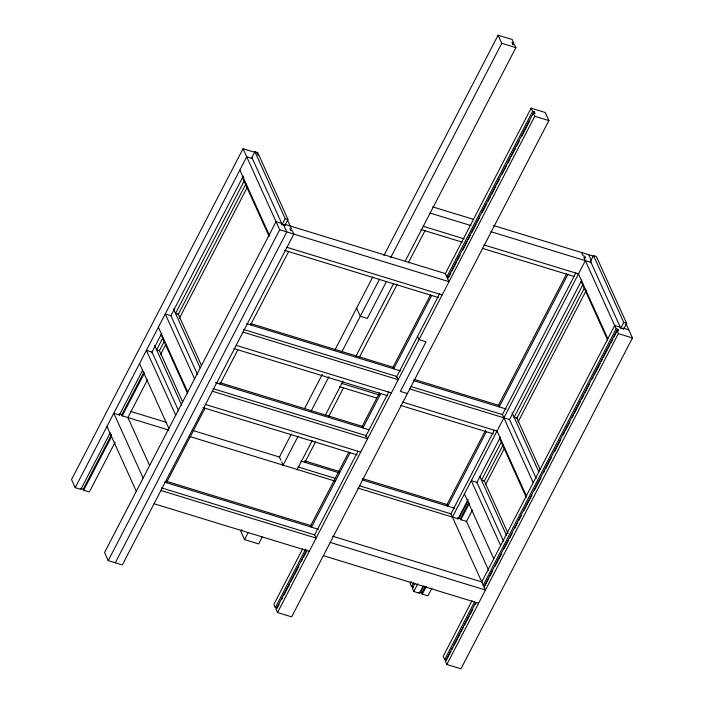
<?xml version="1.0" encoding="UTF-8"?>
<svg xmlns="http://www.w3.org/2000/svg" width="704" height="704" viewBox="0 0 704 704"><rect width="100%" height="100%" fill="white"/><g stroke="black" fill="none" stroke-linecap="round" stroke-linejoin="round"><path stroke-width="1.06" d="M258.254 155.461L257.154 153.032L243.047 148.702L71.544 479.556L75.214 487.661L80.854 489.394L110.202 432.784M75.214 487.661L246.717 156.807L252.358 158.541M251.522 158.25L254.901 151.738L257.726 152.601L287.98 219.472L284.61 225.993M119.31 415.219L142.578 370.322M151.686 352.757L161.806 333.238M197.534 374.554L170.896 315.691L243.25 176.106M115.122 442.218L89.32 491.99L83.679 490.257L83.222 489.245L111.549 434.588M121.669 415.07L143.933 372.126M83.679 490.257L111.505 436.577M122.126 416.082L144.39 373.146M162.642 338.263L156.64 349.844L159.456 350.706L164.463 341.062M244.103 181.113L175.498 313.447L178.323 314.318L245.916 183.92M127.776 417.815L147.506 379.755M160.653 354.376L165.713 344.617M179.37 318.27L247.667 186.507M281.785 225.122L285.164 218.61L254.901 151.738M287.461 220L291.632 229.222L289.872 228.686L290.602 230.305L292.371 230.85L293.832 234.089L122.338 564.942L108.222 560.622L279.726 229.759L243.047 148.702M115.28 562.786L286.783 231.924L283.571 224.831M166.426 482.689L205.014 408.25M250.606 324.905L288.614 251.583M220.079 384.111L237.873 349.782M241.868 529.531L240.856 531.485L244.526 539.59L258.632 543.919L262.17 537.09M279.277 457.362L291.403 433.963M304.55 408.602L322.247 374.475M334.884 350.09L372.786 276.962M383.909 255.517L498.106 35.2L512.213 39.53L513.682 42.768L512.67 44.722M244.526 539.59L248.063 532.761M282.946 465.476L298.109 436.216M311.247 410.863L328.944 376.728M341.581 352.343L379.491 279.215M390.606 257.77L501.776 43.305L498.106 35.2M386.505 281.45L367.338 318.428L360.29 316.263L356.62 308.158M297.035 469.832L312.198 440.581M325.336 415.237L343.024 381.119M355.652 356.743L393.554 283.633M405.178 261.21L515.882 47.634L514.413 44.387L512.653 43.85L511.914 42.231L513.682 42.768M304.929 462.334L315.454 442.033M328.478 416.9L343.517 387.895M359.401 357.236L397.232 284.258M408.329 262.847L424.978 230.736M348.841 452.082L310.754 525.554L311.485 527.182L350.073 452.734M379.5 392.929L362.199 426.298L362.93 427.918L380.723 393.598M430.496 294.862L392.99 367.224L393.712 368.817L431.719 295.495M302.667 548.874L273.865 604.437L275.334 607.684L277.094 608.221L279.118 604.322M445.183 273.944L531.115 108.152L545.222 112.482L548.891 120.586L291.641 616.871L277.534 612.542L276.065 609.303L306.891 549.842M275.334 607.684L305.65 549.19M446.644 277.191L532.585 111.399L531.115 108.152M314.468 535.216L357.931 451.378M365.508 436.753L388.749 391.917M396.334 377.291L439.798 293.436M447.383 278.81L533.315 113.018L535.084 113.564L534.345 111.936L532.585 111.399M281.644 599.447L282.656 597.502M283.668 595.549L289.731 583.854M290.743 581.9L293.269 577.025M294.281 575.08L298.83 566.306M301.356 561.431L302.368 559.478M303.371 557.533L306.407 551.681M448.413 277.728L450.938 272.853M451.95 270.899L456.5 262.126M457.512 260.172L460.038 255.297M462.563 250.422L467.113 241.648M468.125 239.694L470.65 234.819M471.662 232.866L476.212 224.092M477.224 222.138L479.75 217.263M482.284 212.388L486.834 203.614M487.837 201.661L490.371 196.786M491.383 194.832L495.933 186.058M496.936 184.105L499.47 179.23M501.996 174.354L506.546 165.581M507.558 163.627L510.083 158.752M511.095 156.798L515.645 148.025M516.657 146.071L519.182 141.196M521.708 136.321L529.795 120.718M532.831 114.866L534.345 111.936M277.534 612.542L534.785 116.266L533.315 113.018M485.637 430.082L447.049 504.53L447.779 506.15L486.367 431.71M566.597 273.9L498.502 405.266L499.233 406.894L567.829 274.551M411.18 581.46L410.168 583.414L411.629 586.652L413.398 587.198M411.629 586.652L413.653 582.754M414.894 583.396L412.368 588.271L413.838 591.518L419.478 593.252L423.016 586.414M450.815 514.096L494.322 430.17M533.218 482.671L502.401 414.577L575.775 273.038M413.838 591.518L417.877 583.713M452.285 517.343L585.332 260.665M590.146 262.099L593.516 255.587L596.341 256.458L626.604 323.33L623.709 328.918M457.926 519.077L468.046 499.558M476.643 482.962L500.421 437.096M536.149 478.412L509.511 419.549L581.874 279.963M420.429 592.671L423.975 585.834M458.876 518.496L467.984 500.922M431.992 588.034L427.944 595.848L422.303 594.114L421.837 593.102L424.873 587.242M460.293 518.927L468.89 502.33M422.303 594.114L426.342 586.309M460.75 519.939L469.348 503.351M501.257 442.121L481.536 480.172L484.361 481.034L503.07 444.937M582.718 284.962L514.122 417.305L516.938 418.167L584.531 287.778M466.391 521.673L472.463 509.96M485.619 484.581L504.337 448.474M517.994 422.118L586.291 290.365M472.014 600.732L443.177 656.366L444.646 659.613L446.406 660.15L450.965 651.367M481.624 582.19L614.68 325.512L620.321 327.246M444.646 659.613L474.496 602.026M483.094 585.438L616.141 328.75L583.862 257.418L585.631 257.963L584.892 256.335L583.132 255.798L581.662 252.551M475.728 602.668L445.377 661.232L446.846 664.47L460.953 668.8L632.456 337.946L626.076 323.849M483.824 587.057L616.88 330.378L618.64 330.915L617.91 329.296L616.141 328.75M451.977 649.414L452.989 647.46M453.992 645.506L460.064 633.802M461.076 631.849L463.61 626.965M464.622 625.011L469.172 616.229M470.184 614.275L472.718 609.4M475.244 604.516L476.256 602.571M485.364 584.998L488.902 578.169M489.914 576.215L492.448 571.34M494.974 566.456L501.547 553.766M504.082 548.891L508.631 540.109M509.643 538.155L512.178 533.271M514.703 528.396L517.739 522.535M518.751 520.582L521.277 515.706M523.811 510.822L531.907 495.211M534.433 490.327L541.006 477.646M543.541 472.762L544.553 470.809M545.565 468.855L551.637 457.151M554.673 451.29L560.745 439.578M563.27 434.702L564.282 432.749M565.294 430.795L569.844 422.013M572.378 417.129L573.39 415.184M574.402 413.23L580.474 401.518M581.486 399.564L584.012 394.689M585.024 392.735L589.574 383.953M592.108 379.069L593.12 377.115M594.132 375.162L600.204 363.458M601.216 361.504L602.228 359.55M603.24 357.597L609.303 345.884M610.315 343.93L612.85 339.055M613.862 337.102L617.91 329.296M620.884 328.046L623.779 322.467L593.516 255.587M446.846 664.47L618.341 333.617L616.88 330.378M501.776 43.305L515.882 47.634M534.785 116.266L548.891 120.586M432.758 206.888L473.651 219.428M493.574 225.535L593.762 256.265M430.135 213.066L471.029 225.606M490.952 231.713L590.973 262.39M423.271 226.292L464.174 238.841M484.097 244.948L578.477 273.891L607.816 338.747M421.01 229.522L462.238 242.167M482.214 248.292L573.786 276.373M285.164 218.61L287.98 219.472M623.779 322.467L626.604 323.33M281.697 223.388L276.056 221.654L104.562 552.517L108.222 560.622M284.522 224.25L445.368 273.583L446.838 276.83L448.598 277.367M623.146 328.108L628.786 329.842M284.979 225.262L282.163 224.4L251.9 157.529M623.603 329.12L620.778 328.258L590.515 261.378M279.726 229.759L449.038 281.688L447.568 278.45M618.341 333.617L632.456 337.946M286.977 247.324L442.174 294.923M284.698 250.386L438.557 297.59M250.474 323.488L393.43 367.338M246.699 323.708L400.55 370.911M413.934 379.333L499.074 405.451M413.618 380.635L506.176 409.024M243.654 329.507L396.757 376.464L398.226 379.702L243.03 332.103M411.171 386.593L502.401 414.577M170.896 315.691L165.255 313.966L194.594 378.814M409.49 388.872L509.511 419.549M407.405 393.545L400.356 391.38L426.078 341.757L419.021 339.592L417.551 336.345M236.166 345.338L391.371 392.938M233.904 348.568L387.675 395.727M341.81 383.451L379.562 395.032M402.635 402.107L497.015 431.05L526.354 495.898M339.548 386.672L376.578 398.033M400.752 405.451L493.31 433.84M219.815 382.633L362.78 426.474M215.292 382.642L368.887 429.748M213.004 388.643L366.106 435.6L367.576 438.847L212.37 391.248M205.515 404.483L360.712 452.082M203.025 407.634L357.016 454.863M304.665 460.856L339.354 471.495M362.481 478.588L447.63 504.706M300.96 461.12L339.038 472.798M362.164 479.89L454.722 508.279M130.539 411.374L166.188 422.303M192.403 430.346L279.444 457.046L280.914 460.284M297.854 466.875L335.606 478.456M359.718 485.848L450.956 513.832L483.234 585.165L484.994 585.71M118.985 413.934L121.81 414.806L122.267 415.818L168.872 430.109M457.609 517.792L460.425 518.654L460.882 519.666L466.532 521.4L488.646 570.284M119.442 414.955L113.802 413.222L143.141 478.069M189.781 436.524L334.972 481.052M357.905 488.083L458.066 518.804M166.267 481.246L311.326 525.73M164.437 482.082L318.366 529.294M332.64 536.184L481.765 581.926M161.55 487.907L314.653 534.864L316.122 538.102L160.926 490.503M330.229 542.432L485.434 590.031L483.965 586.784M154.062 503.738L309.258 551.338M323.374 555.667L478.57 603.266M80.397 488.382L83.222 489.245M421.837 593.102L419.021 592.231L419.478 593.252M588.72 254.716L591.527 260.929M581.073 281.318L607.754 340.296M516.683 417.604L540.17 469.506M512.054 412.746L538.701 471.636M499.611 438.469L526.293 497.446M484.097 480.462L508.042 533.368M479.882 476.52L506.572 535.498M503.562 541.27L476.934 482.407L471.284 480.682L500.632 545.53M464.429 493.918L493.768 558.765M239.853 170.042L269.201 234.89M242.449 177.461L269.139 236.438M281.644 461.903L283.114 465.15M178.068 313.746L201.555 365.658M173.439 308.889L200.086 367.778M158.391 327.202L187.739 392.049M160.987 334.62L187.678 393.598M159.201 350.143L182.688 402.046M154.572 345.286L181.676 405.178M178.666 410.951L152.029 352.088L146.388 350.354L175.727 415.21M139.524 363.59L168.872 428.446M127.908 417.551L149.582 465.441M106.938 426.457L136.286 491.304"/></g></svg>
